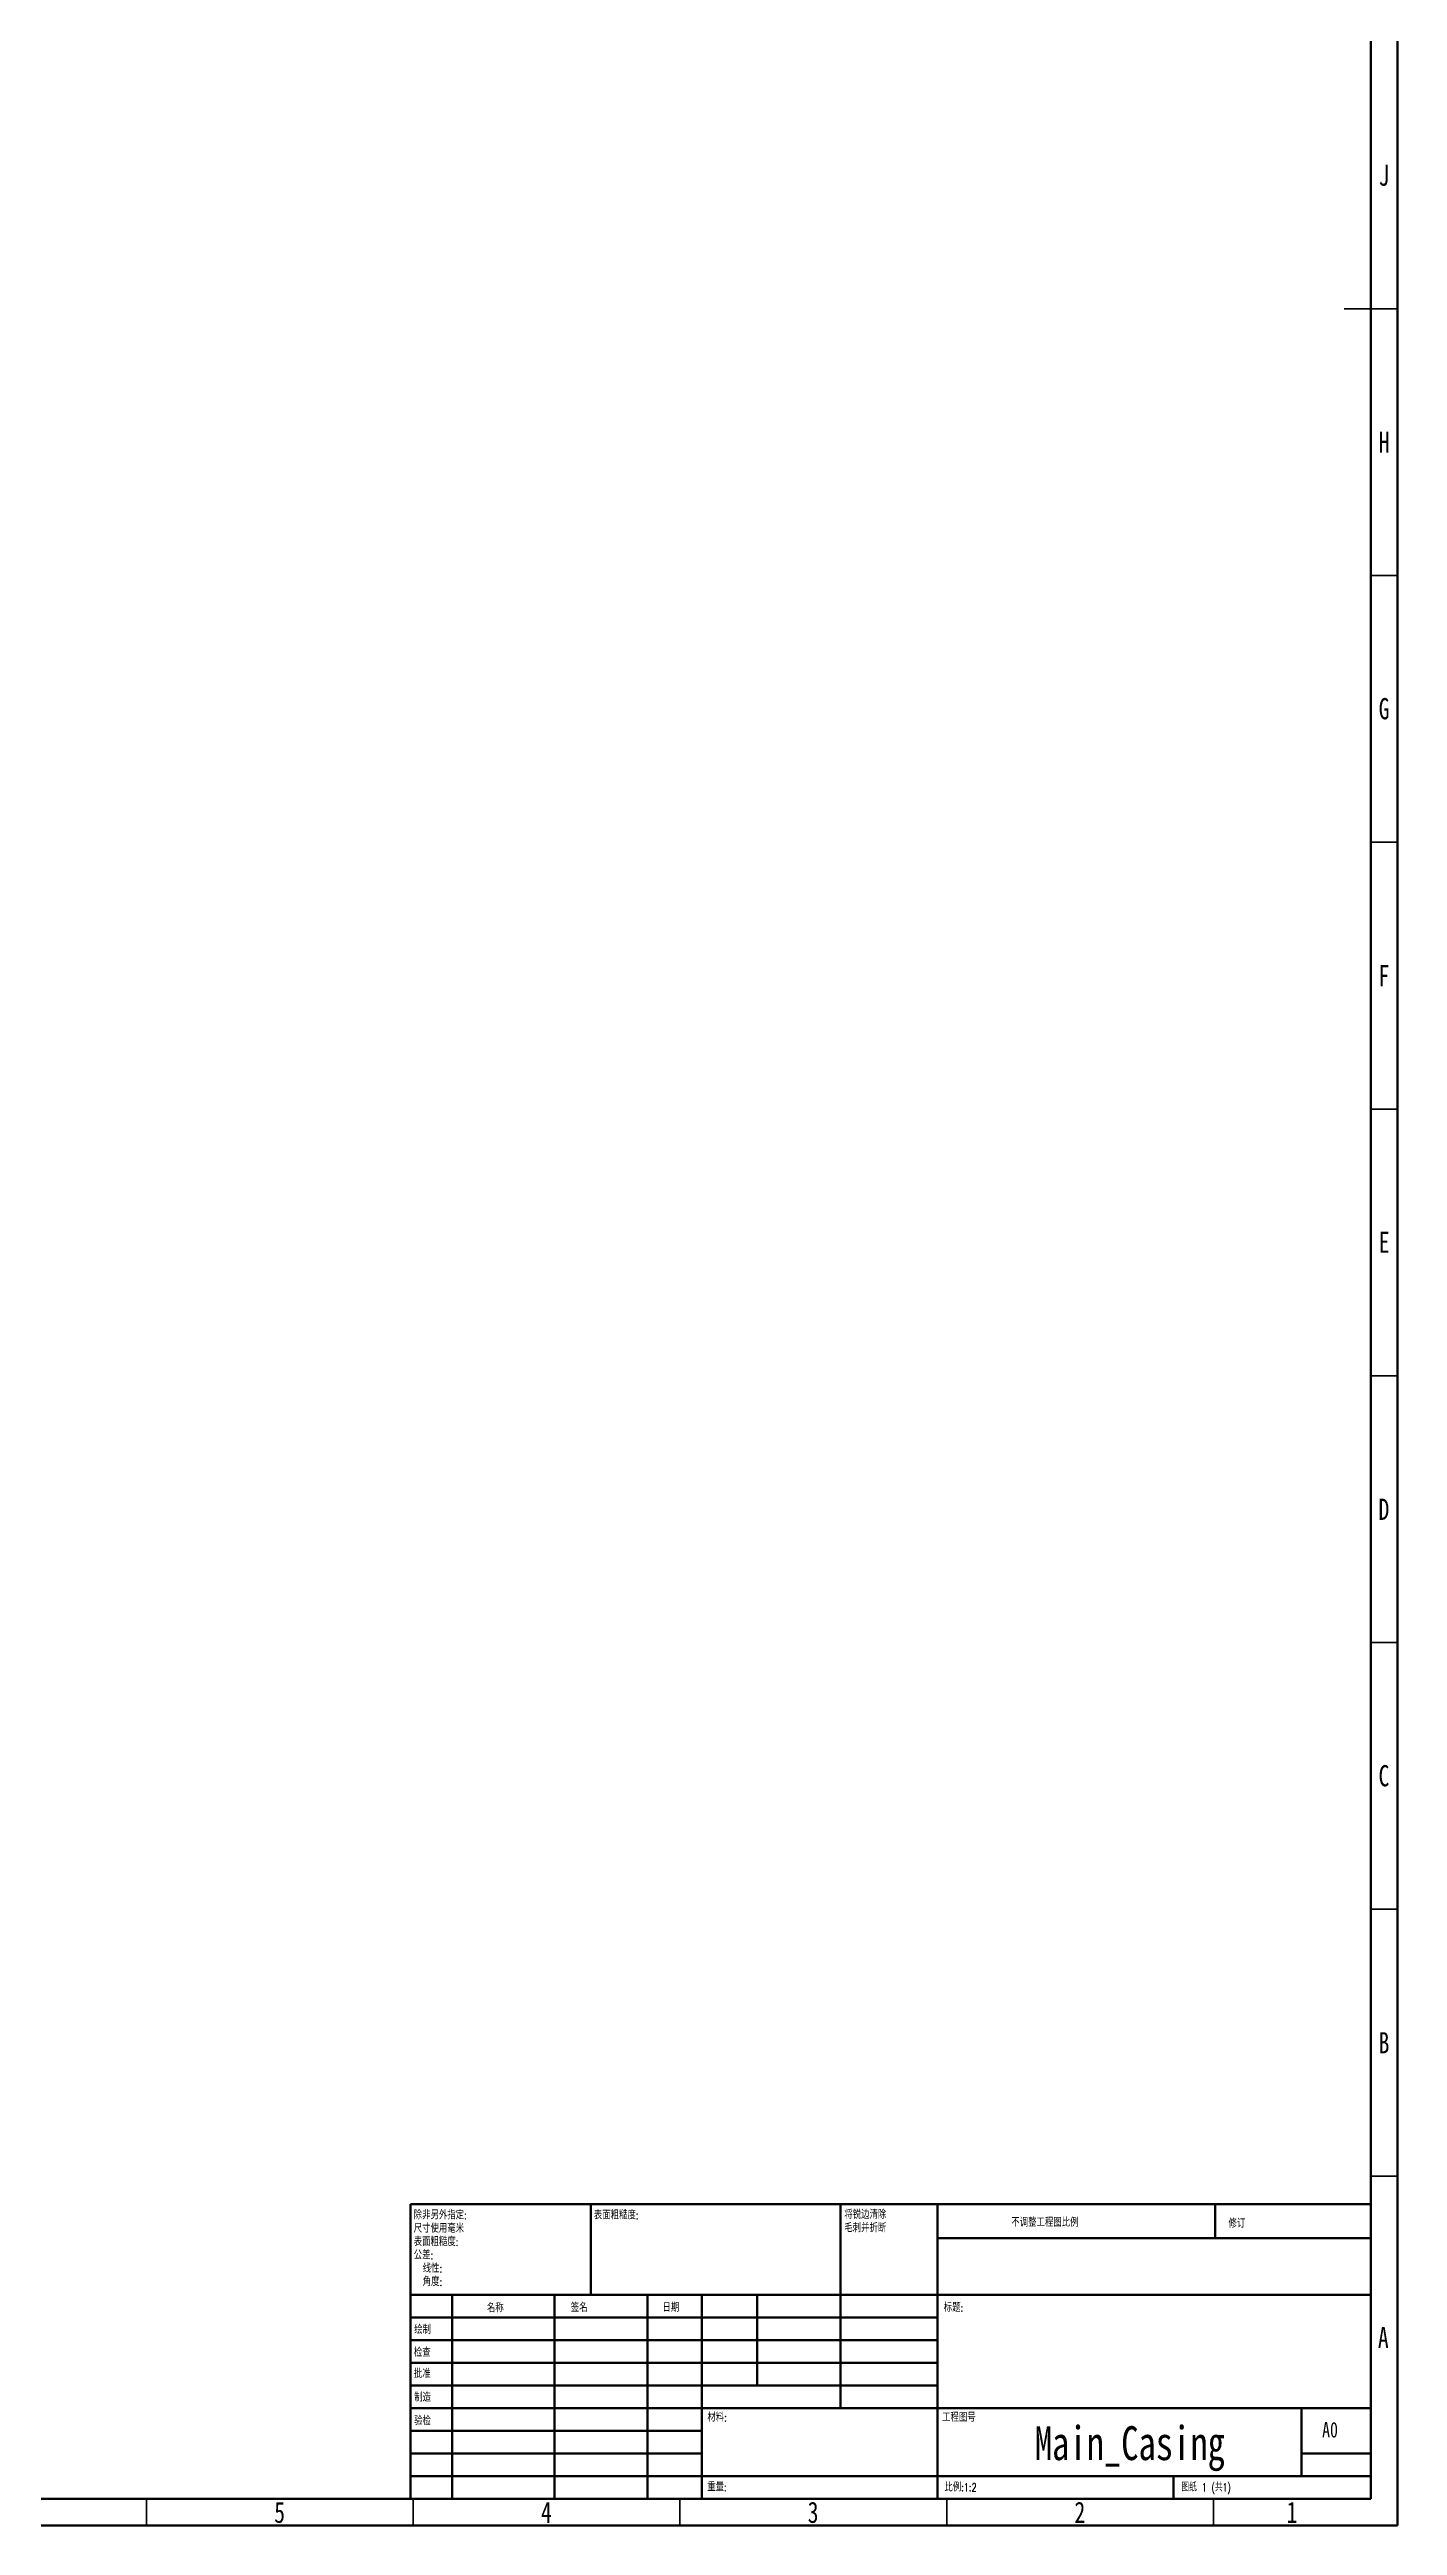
# Model space of a CAD drawing. Header units: millimetres. Extents: x 15 to 1184, y 5 to 836.
# Drawn here: x 931.3 to 1184, y 5 to 469.1 of the extents above; entities that cross this region are included whole.
import ezdxf

# ---------------------------------------------------------------- set-up
doc = ezdxf.new("R2010")
doc.units = ezdxf.units.MM
doc.styles.add('SLDTEXTSTYLE0', font='TXT', dxfattribs={"width": 0.75})
doc.styles.add('SLDTEXTSTYLE1', font='TXT', dxfattribs={"width": 0.75, "bigfont": 'bigfont'})
doc.styles.add('SLDTEXTSTYLE2', font='TXT', dxfattribs={"width": 0.694444, "bigfont": 'bigfont'})

# ---------------------------------------------------------------- blocks, each defined once
blk = doc.blocks.new('SW_NOTE_0')
at = {"color": 0, "linetype": 'Continuous', "lineweight": 0, "char_height": 1.5, "attachment_point": 1, "style": 'SLDTEXTSTYLE1'}
for s, insert in [('除非另外指定:', (0, 1.93)), ('表面粗糙度:', (0, -3.07)), ('尺寸使用毫米', (0, -0.57)), ('公差:', (0, -5.57)), ('线性:', (1.69, -8.07)), ('角度:', (1.69, -10.57))]:
    blk.add_mtext(s, dxfattribs=dict(at, insert=insert))
blk = doc.blocks.new('SW_NOTE_0_1')
at = {"color": 0, "linetype": 'Continuous', "lineweight": 0, "char_height": 1.5, "attachment_point": 1, "style": 'SLDTEXTSTYLE1'}
for s, insert in [('将锐边清除', (0, 1.93)), ('毛刺并折断', (0, -0.57))]:
    blk.add_mtext(s, dxfattribs=dict(at, insert=insert))

msp = doc.modelspace()

# ---------------------------------------------------------------- linework, layer by layer
at = {"color": 7, "linetype": 'Continuous', "lineweight": 70}
for p, q in [((1184, 836), (1184, 5)), ((1179, 831), (1179, 10)), ((1179, 10), (20, 10)), ((1184, 5), (15, 5))]:
    msp.add_line(p, q, dxfattribs=at)
at = {"color": 7, "linetype": 'Continuous', "lineweight": 35}
for p, q in [((1184, 420.5), (1174, 420.5)), ((1179, 420.5), (1184, 420.5)), ((1179, 370.5), (1184, 370.5)), ((1179, 320.5), (1184, 320.5)), ((1179, 270.5), (1184, 270.5)), ((1179, 220.5), (1184, 220.5)), ((1179, 170.5), (1184, 170.5)), ((1179, 120.5), (1184, 120.5)), ((1179, 70.5), (1184, 70.5)), ((949.5, 10), (949.5, 5)), ((999.5, 10), (999.5, 5)), ((1049.5, 10), (1049.5, 5)), ((1099.5, 10), (1099.5, 5)), ((1149.5, 10), (1149.5, 5))]:
    msp.add_line(p, q, dxfattribs=at)
at = {"color": 7, "linetype": 'Continuous', "lineweight": 50}
for p, q in [((999, 65.25), (1179, 65.25)), ((999, 65.25), (999, 10)), ((1032.8, 48.25), (1032.8, 65.25)), ((1079.6, 65.25), (1079.6, 27)), ((1097.8, 65.25), (1097.8, 10)), ((1149.8, 58.875), (1149.8, 65.25)), ((1179, 58.875), (1097.8, 58.875)), ((1179, 48.25), (999, 48.25)), ((1006.8, 48.25), (1006.8, 10)), ((1025.991, 48.25), (1025.991, 10)), ((1043.3989, 48.25), (1043.3989, 10)), ((1053.6, 10), (1053.6, 48.25)), ((1064, 31.25), (1064, 48.25)), ((1097.8, 44), (999, 44)), ((1097.8, 39.75), (999, 39.75)), ((1097.8, 35.5), (999, 35.5)), ((1097.8, 31.25), (999, 31.25)), ((1053.6, 27), (999, 27)), ((1053.6, 27), (1179, 27)), ((1166, 14.25), (1166, 27)), ((1053.6, 22.7499), (999, 22.7499)), ((1053.6, 18.5), (999, 18.5)), ((999, 14.25), (1179, 14.25)), ((1142, 10), (1142, 14.25)), ((1179, 18.5), (1166, 18.5))]:
    msp.add_line(p, q, dxfattribs=at)

# ---------------------------------------------------------------- block references
at = {"color": 7, "linetype": 'Continuous', "lineweight": 0}
for name, p in [('SW_NOTE_0', (999.5937, 61.9874)), ('SW_NOTE_0_1', (1080.3092, 62.0695))]:
    msp.add_blockref(name, p, dxfattribs=at)

# ---------------------------------------------------------------- texts
for s, insert, char_height, attachment_point, style in [('J', (1181.4651, 447.5196), 3.9687, 2, 'SLDTEXTSTYLE0'), ('H', (1181.4904, 397.4604), 3.9687, 2, 'SLDTEXTSTYLE0'), ('G', (1181.4867, 347.5196), 3.9687, 2, 'SLDTEXTSTYLE0'), ('F', (1181.4577, 297.4604), 3.9687, 2, 'SLDTEXTSTYLE0'), ('E', (1181.5078, 247.5196), 3.9687, 2, 'SLDTEXTSTYLE0'), ('D', (1181.4527, 197.4604), 3.9687, 2, 'SLDTEXTSTYLE0'), ('C', (1181.4587, 147.5196), 3.9687, 2, 'SLDTEXTSTYLE0'), ('B', (1181.4706, 97.4604), 3.9687, 2, 'SLDTEXTSTYLE0'), ('表面粗糙度:', (1033.3713, 63.9193), 1.5, 1, 'SLDTEXTSTYLE1'), ('不调整工程图比例', (1111.6146, 62.533), 1.5, 1, 'SLDTEXTSTYLE1'), ('修订', (1152.3276, 62.3349), 1.5, 1, 'SLDTEXTSTYLE1'), ('名称', (1013.3222, 46.5015), 1.5, 1, 'SLDTEXTSTYLE1'), ('签名', (1029.0336, 46.5618), 1.5, 1, 'SLDTEXTSTYLE1'), ('日期', (1046.2147, 46.5762), 1.5, 1, 'SLDTEXTSTYLE1'), ('标题:', (1098.9562, 46.5762), 1.5, 1, 'SLDTEXTSTYLE1'), ('绘制', (999.6847, 42.4297), 1.5, 1, 'SLDTEXTSTYLE1'), ('A', (1181.3397, 42.2104), 3.9687, 2, 'SLDTEXTSTYLE0'), ('检查', (999.6236, 38.1544), 1.5, 1, 'SLDTEXTSTYLE1'), ('批准', (999.6216, 34.1768), 1.5, 1, 'SLDTEXTSTYLE1'), ('制造', (999.6822, 29.7337), 1.5, 1, 'SLDTEXTSTYLE1'), ('验检', (999.6769, 25.3496), 1.5, 1, 'SLDTEXTSTYLE1'), ('材料:', (1054.6459, 25.9861), 1.5, 1, 'SLDTEXTSTYLE1'), ('工程图号', (1098.6287, 25.9861), 1.5, 1, 'SLDTEXTSTYLE1'), ('Main_Casing', (1133.8339, 23.6069), 6.35, 2, 'SLDTEXTSTYLE0'), ('A0', (1169.8712, 24.4064), 2.91042, 1, 'SLDTEXTSTYLE0'), ('5', (974.46, 9.4604), 3.9687, 2, 'SLDTEXTSTYLE0'), ('4', (1024.46, 9.4604), 3.9687, 2, 'SLDTEXTSTYLE0'), ('重量:', (1054.6178, 12.9493), 1.4986, 1, 'SLDTEXTSTYLE1'), ('3', (1074.46, 9.4604), 3.9687, 2, 'SLDTEXTSTYLE0'), ('比例:1:2', (1099.074, 12.9001), 1.5, 1, 'SLDTEXTSTYLE1'), ('2', (1124.46, 9.4604), 3.9687, 2, 'SLDTEXTSTYLE0'), ('图纸 1 (共1)', (1143.4783, 12.9001), 1.5, 1, 'SLDTEXTSTYLE2'), ('1', (1164.21, 9.4604), 3.9687, 2, 'SLDTEXTSTYLE0')]:
    msp.add_mtext(s, dxfattribs=dict(at, insert=insert, char_height=char_height, attachment_point=attachment_point, style=style))

doc.saveas('drawing.dxf')
